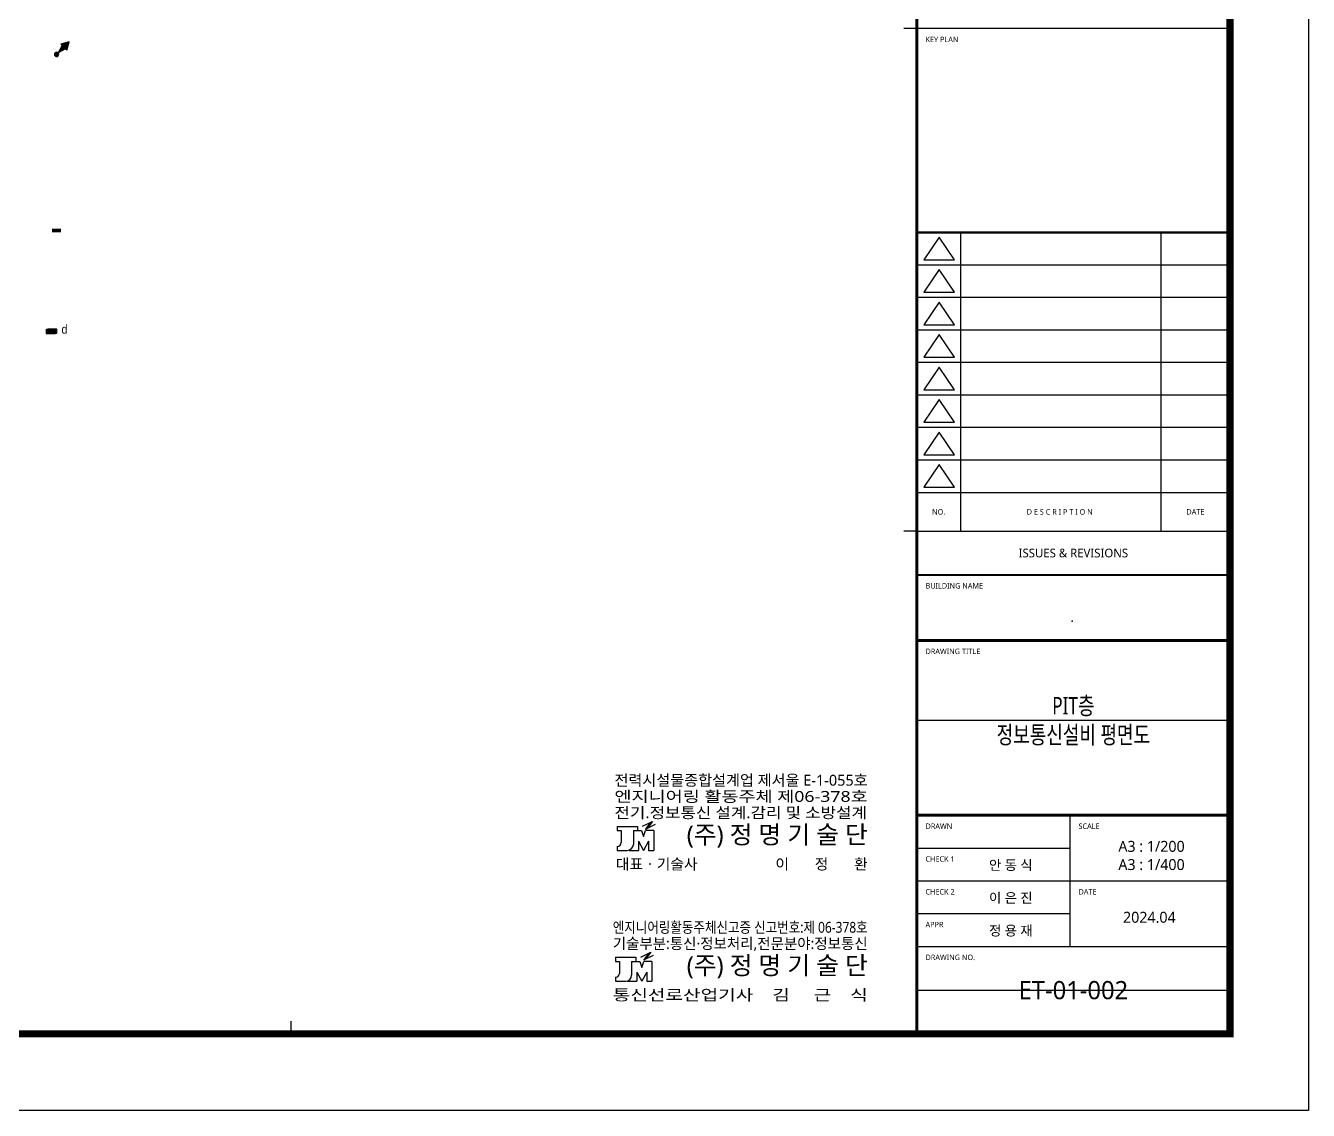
# Model space of a CAD drawing. Header units: millimetres. Extents: x -168200 to 336400, y -118800 to 0.
# Drawn here: x -70424 to 0, y -118800 to -59244 of the extents above; entities that cross this region are included whole.
import ezdxf
from ezdxf.enums import TextEntityAlignment as Align

# ---------------------------------------------------------------- set-up
doc = ezdxf.new("R2010")
doc.units = ezdxf.units.MM
doc.header["$LTSCALE"] = 2000
doc.linetypes.add('HIDDEN', pattern=[0.375, 0.25, -0.125])
doc.layers.get('Defpoints').update_dxf_attribs({"color": 167})
for name, color, linetype in [('3131$0$SYM', 3, 'Continuous'), ('LIGHT', 3, 'Continuous'), ('S', 4, 'Continuous'), ('SHT', 5, 'Continuous'), ('T-TRAY', 6, 'Continuous'), ('TEXT', 3, 'Continuous'), ('TRAY', 3, 'Continuous'), ('XR-SHEET(통신)$0$WD', 6, 'Continuous'), ('통신 CABL TRAY', 6, 'Continuous')]:
    doc.layers.add(name, color=color, linetype=linetype)
doc.styles.add('GHS', font='malgun.ttf')
doc.styles.add('XR-SHEET$0$XR-SHEET$0$XREF-Form$0$맑은고딕', font='malgun.ttf')

# ---------------------------------------------------------------- blocks, each defined once
blk = doc.blocks.new('XR-FORM-ET', base_point=(461, 408))
at = {"layer": 'Defpoints', "linetype": 'Continuous', "ltscale": 2}
for p, q in [((146700, 21417), (163900, 21417)), ((146700, 6600), (163900, 6600))]:
    blk.add_line(p, q, dxfattribs=at)
for p in [(155200, 21417, -2754), (155200, 6600, -2754)]:
    blk.add_point(p, dxfattribs=at)
at = {"layer": 'SHT', "color": 171}
for p, q in [((146700, 59400), (146000, 59400)), ((146700, 31800), (146000, 31800)), ((112350, 4200), (112350, 4900))]:
    blk.add_line(p, q, dxfattribs=at)
at = {"layer": 'SHT'}
for p, q in [((163900, 59400), (146700, 59400)), ((163900, 48198), (146700, 48198)), ((149100, 48198), (149100, 31800)), ((160100, 48198), (160100, 31800)), ((163900, 46413), (146700, 46413)), ((163900, 44628), (146700, 44628)), ((163900, 42844), (146700, 42844)), ((163900, 41059), (146700, 41059)), ((163900, 39274), (146700, 39274)), ((163900, 37489), (146700, 37489)), ((163900, 35705), (146700, 35705)), ((146700, 33920), (163900, 33920)), ((146700, 31800), (163900, 31800)), ((146700, 25800), (163900, 25800)), ((155100, 16200), (155100, 9000)), ((146700, 14400), (155100, 14400)), ((146700, 12600), (163900, 12600)), ((146700, 10800), (155100, 10800)), ((146700, 9000), (163900, 9000))]:
    blk.add_line(p, q, dxfattribs=at)
blk.add_lwpolyline([(0, 118800), (168200, 118800), (168200, 0), (0, 0)], close=True, dxfattribs=at)
at = {"layer": 'SHT', "const_width": 400}
blk.add_lwpolyline([(9300, 114600), (163900, 114600), (163900, 4200), (9300, 4200)], close=True, dxfattribs=at)
at = {"layer": 'SHT'}
for points, const_width in [([(146700, 114600), (146700, 4200)], 160), ([(146700, 48198), (163900, 48198)], 114), ([(146700, 29400), (163900, 29400)], 114), ([(146700, 25800), (163900, 25800)], 160), ([(146700, 25800), (163900, 25800)], 140), ([(146700, 16200), (163900, 16200)], 160)]:
    blk.add_lwpolyline(points, dxfattribs=dict(at, const_width=const_width))
at = {"layer": 'SHT', "linetype": 'Continuous', "flags": 128}
for points in [[(147937, 47949), (147097, 46700), (148777, 46700)], [(147937, 46165), (147097, 44915), (148777, 44915)], [(147937, 44380), (147097, 43131), (148777, 43131)], [(147937, 42595), (147097, 41346), (148777, 41346)], [(147937, 40810), (147097, 39561), (148777, 39561)], [(147937, 39026), (147097, 37776), (148777, 37776)], [(147937, 37241), (147097, 35992), (148777, 35992)], [(147937, 35456), (147097, 34207), (148777, 34207)]]:
    blk.add_lwpolyline(points, close=True, dxfattribs=at)
at = {"layer": 'SHT'}
for p in [(155226, 26855), (155300, 6600, -2754)]:
    blk.add_point(p, dxfattribs=at)
at = {"layer": 'XR-SHEET(통신)$0$WD', "color": 4}
for p, q in [((130248, 15590), (130248, 15367)), ((130248, 15590), (131366, 15590)), ((131366, 15590), (131366, 15367)), ((131641, 15594), (132187, 15864)), ((132077, 15810), (131805, 15443)), ((131805, 15443), (132351, 15713)), ((131805, 15443), (131956, 15552)), ((131833, 15480), (131983, 15589)), ((131861, 15518), (132011, 15626)), ((131879, 15479), (131928, 15515)), ((131888, 15555), (132038, 15664)), ((132187, 15864), (131915, 15497)), ((131916, 15592), (132066, 15701)), ((131943, 15629), (132093, 15738)), ((131971, 15667), (132121, 15775)), ((131999, 15704), (132149, 15813)), ((132026, 15741), (132176, 15850)), ((132054, 15778), (132141, 15842)), ((130248, 15367), (130472, 15367)), ((130472, 15367), (130472, 14705)), ((131142, 15367), (131142, 14605)), ((131142, 15367), (131589, 15367)), ((131589, 15367), (131701, 15032)), ((131701, 15032), (131812, 15367)), ((132259, 15367), (131812, 15367)), ((132259, 15367), (132259, 14270)), ((130248, 14493), (130248, 14270)), ((130248, 14493), (130260, 14493)), ((130248, 14270), (130807, 14270)), ((130903, 14284), (130903, 14270)), ((130903, 14270), (131421, 14270)), ((131421, 14780), (131701, 14270)), ((131421, 14780), (131421, 14270)), ((131980, 14780), (131701, 14270)), ((131980, 14780), (131980, 14270)), ((131980, 14270), (132259, 14270)), ((131545, 8409), (132092, 8679)), ((131982, 8625), (131710, 8257)), ((131710, 8257), (132256, 8527)), ((131793, 8369), (131943, 8478)), ((132092, 8679), (131819, 8311)), ((131820, 8407), (131971, 8515)), ((131848, 8444), (131998, 8553)), ((131876, 8481), (132026, 8590)), ((131903, 8518), (132053, 8627)), ((131931, 8556), (132081, 8664)), ((131958, 8593), (132046, 8656)), ((130153, 8405), (130153, 8181)), ((130153, 8405), (131270, 8405)), ((130153, 8181), (130377, 8181)), ((130377, 8181), (130377, 7520)), ((131047, 8181), (131047, 7419)), ((131047, 8181), (131494, 8181)), ((131270, 8405), (131270, 8181)), ((131494, 8181), (131605, 7846)), ((131605, 7846), (131717, 8181)), ((131710, 8257), (131860, 8366)), ((132164, 8181), (131717, 8181)), ((131738, 8295), (131888, 8404)), ((131765, 8332), (131915, 8441)), ((131784, 8294), (131833, 8329)), ((132164, 8181), (132164, 7084)), ((130153, 7308), (130153, 7084)), ((130153, 7308), (130164, 7308)), ((130153, 7084), (130712, 7084)), ((130808, 7098), (130808, 7084)), ((130808, 7084), (131326, 7084)), ((131326, 7595), (131605, 7084)), ((131326, 7595), (131326, 7084)), ((131885, 7595), (131605, 7084)), ((131885, 7595), (131885, 7084)), ((131885, 7084), (132164, 7084))]:
    blk.add_line(p, q, dxfattribs=at)
for centre, radius in [((130260, 14705), 212), ((130807, 14605), 335), ((130164, 7520), 212), ((130712, 7419), 335)]:
    blk.add_arc(centre, radius, 270, 0, dxfattribs=at)
at = {"layer": 'SHT', "color": 9, "style": 'XR-SHEET$0$XR-SHEET$0$XREF-Form$0$맑은고딕'}
for s, p in [('KEY PLAN', (147180, 58800)), ('BUILDING NAME', (147180, 28800)), ('DRAWING TITLE', (147180, 25200)), ('DRAWN', (147180, 15600)), ('SCALE', (155580, 15600)), ('CHECK 1', (147180, 13800)), ('CHECK 2', (147180, 12000)), ('DATE', (155580, 12000)), ('APPR', (147180, 10200)), ('DRAWING NO.', (147180, 8400))]:
    blk.add_text(s, height=300, dxfattribs=at).set_placement(p, align=Align.MIDDLE_LEFT)
for s, height, p in [('NO.', 300, (147900, 32860)), ('D E S C R I P T I O N ', 300, (154600, 32860)), ('DATE', 300, (162000, 32860)), ('ISSUES & REVISIONS', 480, (155300, 30600))]:
    blk.add_text(s, height=height, dxfattribs=at).set_placement(p, align=Align.MIDDLE_CENTER)
at = {"layer": 'SHT', "color": 3, "style": 'XR-SHEET$0$XR-SHEET$0$XREF-Form$0$맑은고딕'}
for s, height, p in [('안 동 식', 540, (151865, 13467)), ('이 은 진', 540, (151865, 11667)), ('2024.04', 600, (159471, 10601)), ('정 용 재', 540, (151865, 9867))]:
    blk.add_text(s, height=height, dxfattribs=at).set_placement(p, align=Align.MIDDLE_CENTER)
at = {"layer": 'XR-SHEET(통신)$0$WD', "color": 4, "style": 'GHS'}
for s, width, p, p2 in [('전력시설물종합설계업 제서울 E-1-055호', 0.91927, (130104, 17826), (144006, 17826)), ('엔지니어링 활동주체 제06-378호', 1.128043, (130104, 16936), (144006, 16936)), ('전기.정보통신 설계.감리 및 소방설계', 1.013777, (130104, 16045), (143963, 16045)), ('엔지니어링활동주체신고증 신고번호:제 06-378호', 0.764554, (130009, 9750), (144006, 9750)), ('기술부분:통신·정보처리,전문분야:정보통신', 0.894617, (130009, 8859), (144006, 8859)), ('통신선로산업기사    김     근    식', 1.084493, (130009, 6039), (144006, 6039))]:
    blk.add_text(s, height=595.76, dxfattribs=dict(at, width=width)).set_placement(p, p2, align=Align.FIT)
for s, height, p in [('(주) 정 명 기 술 단', 992.94, (144006, 14644)), ('이       정       환', 595.76, (144006, 13225)), ('(주) 정 명 기 술 단', 992.94, (144006, 7459))]:
    blk.add_text(s, height=height, dxfattribs=at).set_placement(p, align=Align.RIGHT)
blk.add_text('대표ㆍ기술사 ', height=595.8, dxfattribs=at).set_placement((130182, 13225))
blk = doc.blocks.new('A$C222E16D0')
at = {"layer": 'T-TRAY'}
for color, points in [(256, [(1, 0, 1), (-1, 0, 1)]), (254, [(0.71, 0.71), (2.49, 4.1), (1.88, 4.71), (5.74, 5.74), (4.71, 1.88), (4.1, 2.49)])]:
    blk.add_hatch(color=color, dxfattribs=at).paths.add_polyline_path(points)
at = {"layer": 'T-TRAY', "color": 3}
for p in [(2.49, 4.1), (4.1, 2.49)]:
    blk.add_line(p, (0.71, 0.71), dxfattribs=at)
blk.add_lwpolyline([(2.49, 4.1), (1.88, 4.71), (5.74, 5.74), (4.71, 1.88), (4.1, 2.49)], dxfattribs=at)
blk.add_circle((0, 0), 1, dxfattribs=at)

msp = doc.modelspace()

# ---------------------------------------------------------------- hatches: boundary and pattern name
at = {"layer": 'TRAY'}
h = msp.add_hatch(dxfattribs=at)
h.set_pattern_fill('ANSI31', color=256, scale=60, angle=360, style=0)
h.set_pattern_definition([(315, (-95937.122, -127360.505), (-5.3033009, -5.3033009), [])])
h.paths.add_polyline_path([(-69305, -76150), (-69305, -75900), (-68705, -75900), (-68705, -76150)])

# ---------------------------------------------------------------- linework, layer by layer
at = {"layer": '3131$0$SYM', "color": 6}
msp.add_lwpolyline([(-68975, -70499.1, 200, 200, 0), (-68475, -70499.1, 0, 0, 0), (-67087.5, -70499.1, 0, 0, 0)], format="xyseb", dxfattribs=at)
at = {"layer": '통신 CABL TRAY', "linetype": 'HIDDEN'}
msp.add_lwpolyline([(-69305, -76150), (-68705, -76150), (-68705, -75900), (-69305, -75900)], close=True, dxfattribs=at)

# ---------------------------------------------------------------- block references
at = {"layer": 'S'}
msp.add_blockref('XR-FORM-ET', (-167739, -118391.6), dxfattribs=at)
at = {"layer": 'TRAY', "xscale": -119.9999999999999, "yscale": 120, "zscale": 120, "rotation": 270.0000014617498}
msp.add_blockref('A$C222E16D0', (-68725, -60825), dxfattribs=at)

# ---------------------------------------------------------------- texts
at = {"layer": 'LIGHT', "style": 'GHS', "width": 0.85}
msp.add_text('d', height=500, dxfattribs=at).set_placement((-68292.1, -75908.1), align=Align.MIDDLE_CENTER)
at = {"layer": 'TEXT', "style": 'GHS', "width": 0.75}
for s, p in [('PIT층', (-12900, -96582.8)), ('정보통신설비 평면도', (-12900, -98182.8))]:
    msp.add_text(s, height=965.94, dxfattribs=at).set_placement(p, align=Align.MIDDLE_CENTER)
at = {"layer": 'TEXT', "style": 'GHS'}
for s, height, p in [('A3 : 1/200', 600, (-8609.7, -104305.4)), ('A3 : 1/400', 600, (-8609.7, -105305.4)), ('ET-01-002', 1000, (-12900, -112200))]:
    msp.add_text(s, height=height, dxfattribs=at).set_placement(p, align=Align.MIDDLE_CENTER)

doc.saveas('drawing.dxf')
